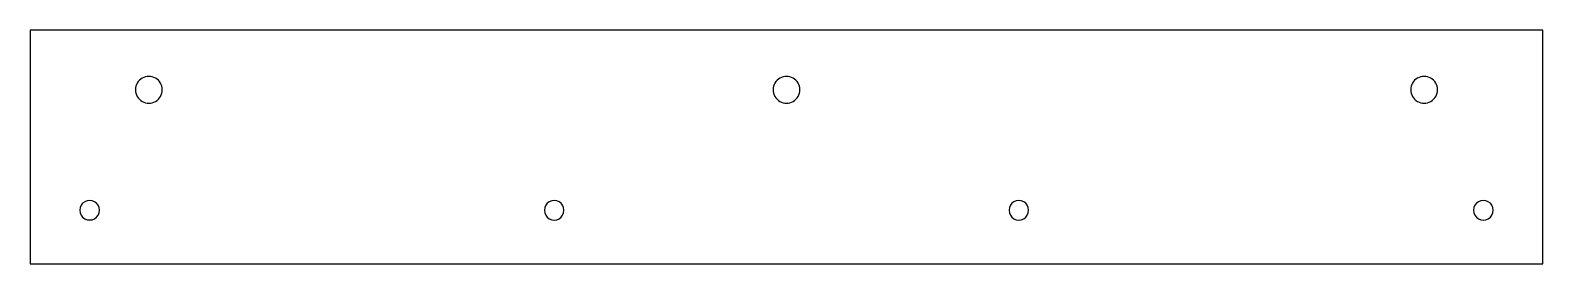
# Model space of a CAD drawing. Extents: x -55 to 200, y 176 to 215.
import ezdxf

# ---------------------------------------------------------------- set-up
doc = ezdxf.new("R2010")
doc.units = 0
doc.layers.add('Layer_1', color=7, linetype='CONTINUOUS')

msp = doc.modelspace()

# ---------------------------------------------------------------- linework, layer by layer
at = {"layer": 'Layer_1', "color": 7}
for p, q in [((199.563279, 214.832273), (-55.4364, 214.832273)), ((-55.4364, 214.832273), (-55.4364, 175.57037)), ((199.563279, 175.57037), (199.563279, 214.832273)), ((-33.186428, 204.832271), (-33.186428, 204.832271)), ((74.313436, 204.832271), (74.313436, 204.832271)), ((181.8133, 204.832271), (181.8133, 204.832271)), ((-43.786415, 184.570373), (-43.786415, 184.570373)), ((34.54682, 184.570373), (34.54682, 184.570373)), ((112.880055, 184.570373), (112.880055, 184.570373)), ((191.213289, 184.570373), (191.213289, 184.570373)), ((-55.4364, 175.57037), (199.563279, 175.57037))]:
    msp.add_line(p, q, dxfattribs=at)
for points in [[(-36.561424, 206.780826), (-37.257575, 206.378902), (-37.686422, 205.636118), (-37.686422, 204.832271)], [(-34.311427, 206.780826), (-35.007578, 207.182749), (-35.865272, 207.182749), (-36.561424, 206.780826)], [(-33.186428, 204.832271), (-33.186428, 205.636118), (-33.615275, 206.378902), (-34.311427, 206.780826)], [(70.937996, 206.782112), (70.241618, 206.379845), (69.812892, 205.636485), (69.813443, 204.832271)], [(73.188884, 206.782112), (72.492506, 207.184378), (71.634374, 207.184378), (70.937996, 206.782112)], [(74.313436, 204.832271), (74.313988, 205.636485), (73.885262, 206.379845), (73.188884, 206.782112)], [(178.43786, 206.782112), (177.741482, 206.379845), (177.312755, 205.636485), (177.313307, 204.832271)], [(180.688748, 206.782112), (179.99237, 207.184378), (179.134237, 207.184378), (178.43786, 206.782112)], [(181.8133, 204.832271), (181.813852, 205.636485), (181.385125, 206.379845), (180.688748, 206.782112)], [(-37.686422, 204.832271), (-37.686422, 204.028424), (-37.257575, 203.28564), (-36.561424, 202.883716)], [(-34.311427, 202.883716), (-33.615275, 203.28564), (-33.186428, 204.028424), (-33.186428, 204.832271)], [(69.813443, 204.832271), (69.812892, 204.028057), (70.241618, 203.284697), (70.937996, 202.88243)], [(73.188884, 202.88243), (73.885262, 203.284697), (74.313988, 204.028057), (74.313436, 204.832271)], [(177.313307, 204.832271), (177.312755, 204.028057), (177.741482, 203.284697), (178.43786, 202.88243)], [(180.688748, 202.88243), (181.385125, 203.284697), (181.813852, 204.028057), (181.8133, 204.832271)], [(-36.561424, 202.883716), (-35.865272, 202.481793), (-35.007578, 202.481793), (-34.311427, 202.883716)], [(70.937996, 202.88243), (71.634374, 202.480164), (72.492506, 202.480164), (73.188884, 202.88243)], [(178.43786, 202.88243), (179.134237, 202.480164), (179.99237, 202.480164), (180.688748, 202.88243)], [(-44.611414, 185.999313), (-45.121925, 186.294056), (-45.7509, 186.294056), (-46.261412, 185.999313)], [(33.722012, 185.999863), (33.211404, 186.294754), (32.582241, 186.294754), (32.071633, 185.999863)], [(112.055246, 185.999863), (111.544638, 186.294754), (110.915475, 186.294754), (110.404867, 185.999863)], [(190.388481, 185.999863), (189.877872, 186.294754), (189.248709, 186.294754), (188.738101, 185.999863)], [(-46.261412, 185.999313), (-46.771923, 185.704569), (-47.086411, 185.15986), (-47.086411, 184.570373)], [(-47.086411, 184.570373), (-47.086411, 183.980885), (-46.771923, 183.436176), (-46.261412, 183.141433)], [(-43.786415, 184.570373), (-43.786415, 185.15986), (-44.100903, 185.704569), (-44.611414, 185.999313)], [(-44.611414, 183.141433), (-44.100903, 183.436176), (-43.786415, 183.980885), (-43.786415, 184.570373)], [(32.071633, 185.999863), (31.561025, 185.704973), (31.246589, 185.160017), (31.246825, 184.570373)], [(31.246825, 184.570373), (31.246589, 183.980728), (31.561025, 183.435772), (32.071633, 183.140882)], [(34.54682, 184.570373), (34.547057, 185.160017), (34.23262, 185.704973), (33.722012, 185.999863)], [(33.722012, 183.140882), (34.23262, 183.435772), (34.547057, 183.980728), (34.54682, 184.570373)], [(110.404867, 185.999863), (109.894259, 185.704973), (109.579823, 185.160017), (109.580059, 184.570373)], [(109.580059, 184.570373), (109.579823, 183.980728), (109.894259, 183.435772), (110.404867, 183.140882)], [(112.880055, 184.570373), (112.880291, 185.160017), (112.565854, 185.704973), (112.055246, 185.999863)], [(112.055246, 183.140882), (112.565854, 183.435772), (112.880291, 183.980728), (112.880055, 184.570373)], [(188.738101, 185.999863), (188.227493, 185.704973), (187.913057, 185.160017), (187.913293, 184.570373)], [(187.913293, 184.570373), (187.913057, 183.980728), (188.227493, 183.435772), (188.738101, 183.140882)], [(191.213289, 184.570373), (191.213525, 185.160017), (190.899089, 185.704973), (190.388481, 185.999863)], [(190.388481, 183.140882), (190.899089, 183.435772), (191.213525, 183.980728), (191.213289, 184.570373)], [(-46.261412, 183.141433), (-45.7509, 182.846689), (-45.121925, 182.846689), (-44.611414, 183.141433)], [(32.071633, 183.140882), (32.582241, 182.845991), (33.211404, 182.845991), (33.722012, 183.140882)], [(110.404867, 183.140882), (110.915475, 182.845991), (111.544638, 182.845991), (112.055246, 183.140882)], [(188.738101, 183.140882), (189.248709, 182.845991), (189.877872, 182.845991), (190.388481, 183.140882)]]:
    msp.add_open_spline(points, degree=3, dxfattribs=at)

doc.saveas('drawing.dxf')
